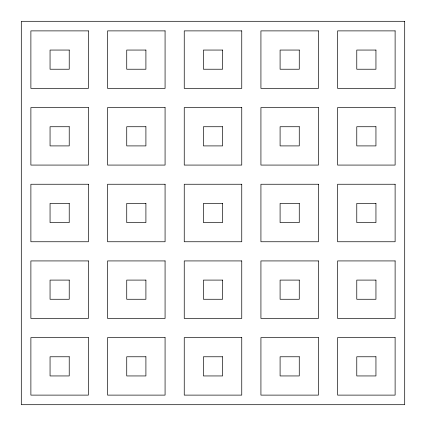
<?xml version="1.0" encoding="UTF-8"?>
<svg xmlns="http://www.w3.org/2000/svg" width="426" height="426" viewBox="0 0 426 426"><rect width="100%" height="100%" fill="white"/><g stroke="black" fill="none" stroke-linecap="round" stroke-linejoin="round"><path stroke-width="0.64" d="M404.7 21.3L21.3 21.3L21.3 404.7L404.7 404.7L404.7 21.3M88.395 30.885L30.885 30.885L30.885 88.395L88.395 88.395L88.395 30.885M165.075 30.885L107.565 30.885L107.565 88.395L165.075 88.395L165.075 30.885M241.755 30.885L184.245 30.885L184.245 88.395L241.755 88.395L241.755 30.885M318.435 30.885L260.925 30.885L260.925 88.395L318.435 88.395L318.435 30.885M395.115 30.885L337.605 30.885L337.605 88.395L395.115 88.395L395.115 30.885M69.225 50.055L50.055 50.055L50.055 69.225L69.225 69.225L69.225 50.055M145.905 50.055L126.735 50.055L126.735 69.225L145.905 69.225L145.905 50.055M222.585 50.055L203.415 50.055L203.415 69.225L222.585 69.225L222.585 50.055M299.265 50.055L280.095 50.055L280.095 69.225L299.265 69.225L299.265 50.055M375.945 50.055L356.775 50.055L356.775 69.225L375.945 69.225L375.945 50.055M88.395 107.565L30.885 107.565L30.885 165.075L88.395 165.075L88.395 107.565M165.075 107.565L107.565 107.565L107.565 165.075L165.075 165.075L165.075 107.565M241.755 107.565L184.245 107.565L184.245 165.075L241.755 165.075L241.755 107.565M318.435 107.565L260.925 107.565L260.925 165.075L318.435 165.075L318.435 107.565M395.115 107.565L337.605 107.565L337.605 165.075L395.115 165.075L395.115 107.565M69.225 126.735L50.055 126.735L50.055 145.905L69.225 145.905L69.225 126.735M145.905 126.735L126.735 126.735L126.735 145.905L145.905 145.905L145.905 126.735M222.585 126.735L203.415 126.735L203.415 145.905L222.585 145.905L222.585 126.735M299.265 126.735L280.095 126.735L280.095 145.905L299.265 145.905L299.265 126.735M375.945 126.735L356.775 126.735L356.775 145.905L375.945 145.905L375.945 126.735M88.395 184.245L30.885 184.245L30.885 241.755L88.395 241.755L88.395 184.245M165.075 184.245L107.565 184.245L107.565 241.755L165.075 241.755L165.075 184.245M241.755 184.245L184.245 184.245L184.245 241.755L241.755 241.755L241.755 184.245M318.435 184.245L260.925 184.245L260.925 241.755L318.435 241.755L318.435 184.245M395.115 184.245L337.605 184.245L337.605 241.755L395.115 241.755L395.115 184.245M69.225 203.415L50.055 203.415L50.055 222.585L69.225 222.585L69.225 203.415M145.905 203.415L126.735 203.415L126.735 222.585L145.905 222.585L145.905 203.415M222.585 203.415L203.415 203.415L203.415 222.585L222.585 222.585L222.585 203.415M299.265 203.415L280.095 203.415L280.095 222.585L299.265 222.585L299.265 203.415M375.945 203.415L356.775 203.415L356.775 222.585L375.945 222.585L375.945 203.415M88.395 260.925L30.885 260.925L30.885 318.435L88.395 318.435L88.395 260.925M165.075 260.925L107.565 260.925L107.565 318.435L165.075 318.435L165.075 260.925M241.755 260.925L184.245 260.925L184.245 318.435L241.755 318.435L241.755 260.925M318.435 260.925L260.925 260.925L260.925 318.435L318.435 318.435L318.435 260.925M395.115 260.925L337.605 260.925L337.605 318.435L395.115 318.435L395.115 260.925M69.225 280.095L50.055 280.095L50.055 299.265L69.225 299.265L69.225 280.095M145.905 280.095L126.735 280.095L126.735 299.265L145.905 299.265L145.905 280.095M222.585 280.095L203.415 280.095L203.415 299.265L222.585 299.265L222.585 280.095M299.265 280.095L280.095 280.095L280.095 299.265L299.265 299.265L299.265 280.095M375.945 280.095L356.775 280.095L356.775 299.265L375.945 299.265L375.945 280.095M88.395 337.605L30.885 337.605L30.885 395.115L88.395 395.115L88.395 337.605M165.075 337.605L107.565 337.605L107.565 395.115L165.075 395.115L165.075 337.605M241.755 337.605L184.245 337.605L184.245 395.115L241.755 395.115L241.755 337.605M318.435 337.605L260.925 337.605L260.925 395.115L318.435 395.115L318.435 337.605M395.115 337.605L337.605 337.605L337.605 395.115L395.115 395.115L395.115 337.605M69.225 356.775L50.055 356.775L50.055 375.945L69.225 375.945L69.225 356.775M145.905 356.775L126.735 356.775L126.735 375.945L145.905 375.945L145.905 356.775M222.585 356.775L203.415 356.775L203.415 375.945L222.585 375.945L222.585 356.775M299.265 356.775L280.095 356.775L280.095 375.945L299.265 375.945L299.265 356.775M375.945 356.775L356.775 356.775L356.775 375.945L375.945 375.945L375.945 356.775"/></g></svg>
